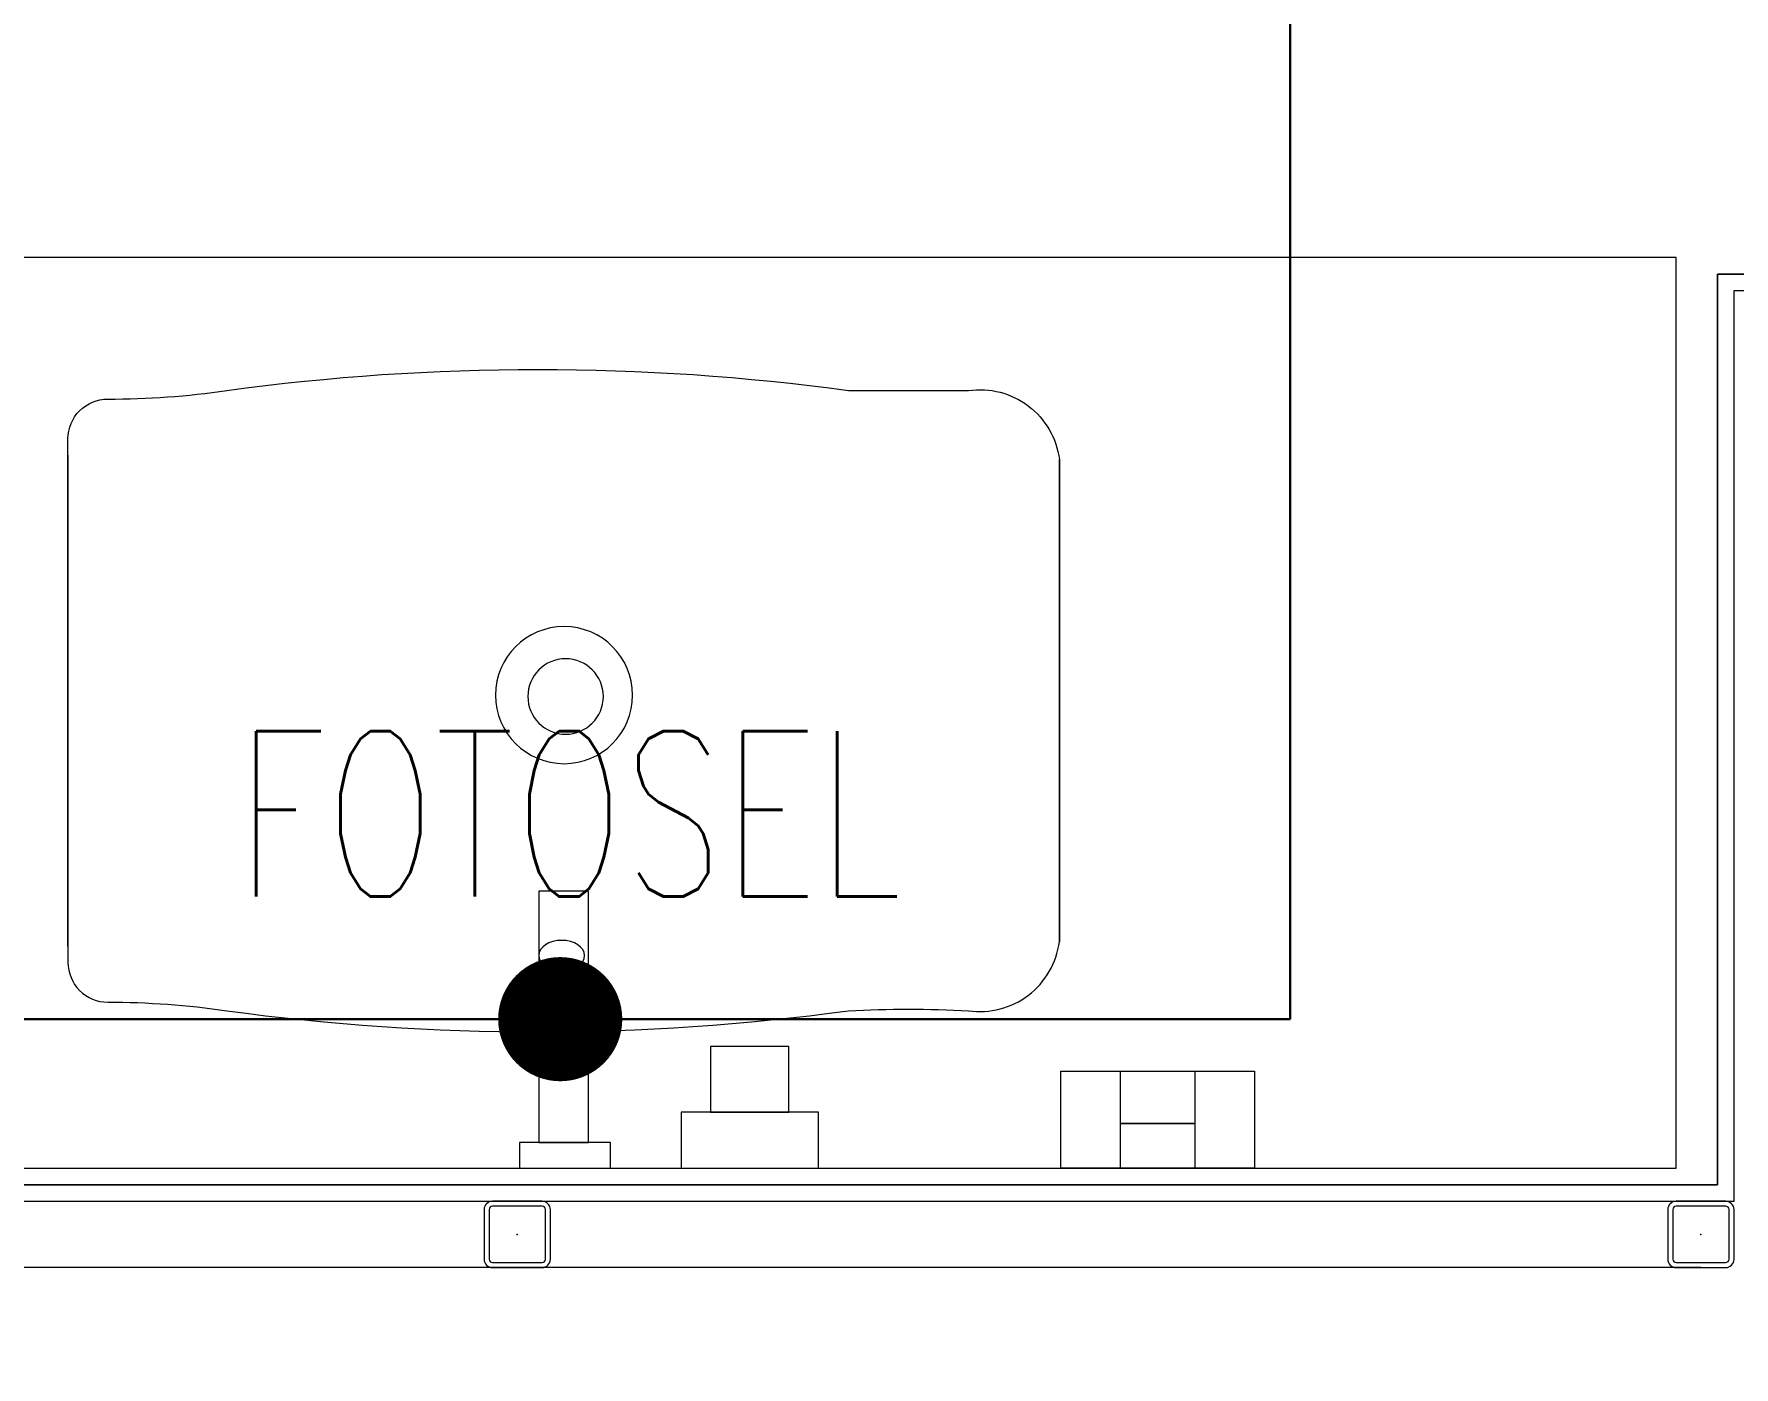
# Model space of a CAD drawing. Extents: x -1439 to 23780, y -1362 to 4476.
# Drawn here: x 14235.8 to 14338.5, y 2619 to 2699.5 of the extents above; entities that cross this region are included whole.
import ezdxf

# ---------------------------------------------------------------- set-up
doc = ezdxf.new("R2010")
doc.units = 0
doc.header["$MEASUREMENT"] = 0
doc.layers.get('0').update_dxf_attribs({"color": 9, "lineweight": 9})
for name, color, linetype, lineweight in [('Audi$0$05V', 8, 'Continuous', 9), ('Audi$0$06D', 8, 'Continuous', 9), ('Audi$0$10', 8, 'Continuous', 9), ('Audi$0$11', 8, 'Continuous', 9), ('Audi$0$35', 8, 'Continuous', 9), ('E-DATA BAGLATI UCU', 7, 'Continuous', 30), ('E-KABLO', 7, 'Continuous', 30), ('E-YAZI', 7, 'Continuous', 30)]:
    doc.layers.add(name, color=color, linetype=linetype, lineweight=lineweight)
doc.styles.add('E-YAZI', font='txttw.shx')

# ---------------------------------------------------------------- blocks, each defined once
blk = doc.blocks.new('Audi$0$sıvı sabunluk plan')
for points in [[(5.85, 1.3), (0, 1.3), (0, 13), (5.85, 13), (5.85, 1.3)], [(3.15, 4.9), (0, 4.9), (0, 9.4), (3.15, 9.4), (3.15, 4.9)], [(5.85, 4.9), (3.15, 4.9), (3.15, 9.4), (5.85, 9.4), (5.85, 4.9)]]:
    blk.add_lwpolyline(points)
blk = doc.blocks.new('Audi$0$LAVABO BATARYA PLAN')
at = {"layer": 'Audi$0$05V'}
for points in [[(0, 0), (5.5, 0), (5.5, -1.56), (0, -1.56)], [(9.77, 0), (18.07, 0), (18.07, -3.39), (9.77, -3.39)], [(1.18, -1.56), (4.18, -1.56), (4.18, -16.74), (1.18, -16.74)], [(11.55, -3.39), (16.28, -3.39), (16.28, -7.35), (11.55, -7.35)]]:
    blk.add_lwpolyline(points, close=True, dxfattribs=at)
blk = doc.blocks.new('Audi$0$Group-398-1')
at = {"lineweight": 0, "flags": 128}
blk.add_lwpolyline([(384774.0706, 69367.6054), (384774.0706, 69368.1554), (384775.4706, 69368.1554), (384775.4706, 69367.6054)], close=True, dxfattribs=at)
blk.add_lwpolyline([(384775.4706, 69367.6054), (384774.0706, 69367.6054), (384774.0706, 69368.1554), (384775.4706, 69368.1554)], close=True)
for points in [[(384775.042, 69367.7395), (384775.042, 69368.0459, 0.414214), (384775.018, 69368.0699, -0.035809), (384774.946, 69368.0751, 0.067889), (384774.5706, 69368.0751, -0.002456), (384774.498, 69368.0751, 0.418149), (384774.4431, 69368.0334), (384774.4431, 69367.7422)], [(384775.042, 69368.0361), (384775.042, 69367.7297, -0.414214), (384775.018, 69367.7057, 0.035809), (384774.946, 69367.7005, -0.067889), (384774.5706, 69367.7005, 0.025966), (384774.498, 69367.7005, -0.418149), (384774.4431, 69367.7422), (384774.4431, 69368.0334)]]:
    blk.add_lwpolyline(points, format="xyb")
for centre, radius in [((384774.7423, 69367.8911), 0.0414), ((384774.7414, 69367.8903), 0.0228)]:
    blk.add_circle(centre, radius)
blk.add_ellipse((384774.7438, 69367.7338), major_axis=(0.0138, 0), ratio=0.667081)
at = {"xscale": 0.01, "yscale": 0.01, "zscale": 0.01, "rotation": 180}
blk.add_blockref('Audi$0$LAVABO BATARYA PLAN', (384774.7693, 69367.6054), dxfattribs=at)
at = {"layer": 'Audi$0$05V', "extrusion": (0, 0, -1), "xscale": 0.01, "yscale": 0.01, "zscale": -0.01, "rotation": 270}
blk.add_blockref('Audi$0$sıvı sabunluk plan', (-384774.4553, 69367.6639), dxfattribs=at)
blk = doc.blocks.new('Audi$0$Prf-40x40')
for points in [[(1.5, -2), (-1.5, -2, -0.414214), (-2, -1.5), (-2, 1.5, -0.414214), (-1.5, 2), (1.5, 2, -0.414214), (2, 1.5), (2, -1.5, -0.414214)], [(1.5, -1.7), (-1.5, -1.7, -0.414214), (-1.7, -1.5), (-1.7, 1.5, -0.414214), (-1.5, 1.7), (1.5, 1.7, -0.414214), (1.7, 1.5), (1.7, -1.5, -0.414214)]]:
    blk.add_lwpolyline(points, format="xyb", close=True)
at = {"color": 252}
blk.add_point((0, 0), dxfattribs=at)
blk = doc.blocks.new('Audi$0$p-2. kat planı')
at = {"layer": 'Audi$0$06D'}
blk.add_lwpolyline([(14336.5, 2625), (14193.5, 2625)], dxfattribs=at)
at = {"layer": 'Audi$0$11'}
for points in [[(14470.5, 2605), (14347.5, 2605), (14347.5, 2555), (14337.5, 2555), (14337.5, 2610), (14192.5, 2610), (14192.5, 2540), (14182.5, 2540), (14182.5, 2700), (14192.5, 2700), (14192.5, 2630), (14337.5, 2630), (14337.5, 2685), (14347.5, 2685), (14347.5, 2635), (14470.5, 2635)], [(14470.5, 2606), (14346.5, 2606), (14346.5, 2556), (14338.5, 2556), (14338.5, 2611), (14191.5, 2611), (14191.5, 2541), (14183.5, 2541), (14183.5, 2699), (14191.5, 2699), (14191.5, 2629), (14338.5, 2629), (14338.5, 2684), (14346.5, 2684), (14346.5, 2634), (14470.5, 2634)]]:
    blk.add_lwpolyline(points, dxfattribs=at)
at = {"layer": 'Audi$0$10', "xscale": -1, "rotation": 180}
for p in [(14265, 2627), (14336.5, 2627)]:
    blk.add_blockref('Audi$0$Prf-40x40', p, dxfattribs=at)

msp = doc.modelspace()

# ---------------------------------------------------------------- linework, layer by layer
at = {"layer": 'Audi$0$35'}
msp.add_lwpolyline([(14192.5, 2630), (14192.5, 2700), (14182.5, 2700), (14182.5, 2790), (14192.5, 2790), (14192.5, 2803), (14470.5, 2803), (14470.5, 2635), (14347.5, 2635), (14347.5, 2685), (14337.5, 2685), (14337.5, 2630)], close=True, dxfattribs=at)
at = {"layer": 'E-DATA BAGLATI UCU', "color": 4, "const_width": 3.75}
msp.add_lwpolyline([(14269.47, 2640, -1), (14265.72, 2640, -1)], format="xyb", close=True, dxfattribs=at)
at = {"layer": 'E-KABLO', "color": 6, "ltscale": 40}
for p, q in [((14311.69, 2791.07), (14311.69, 2640)), ((14267.59, 2640), (14213.43, 2640)), ((14267.59, 2640), (14311.69, 2640))]:
    msp.add_line(p, q, dxfattribs=at)

# ---------------------------------------------------------------- block references
msp.add_blockref('Audi$0$p-2. kat planı', (0, 0))
at = {"layer": 'Audi$0$05V', "xscale": -100, "yscale": 100, "zscale": 100}
msp.add_blockref('Audi$0$Group-398-1', (38491742.06, -6934129.54), dxfattribs=at)

# ---------------------------------------------------------------- texts
at = {"layer": 'E-YAZI', "color": 3, "style": 'E-YAZI', "width": 0.7}
msp.add_text('FOTOSEL', height=10, dxfattribs=at).set_placement((14248.03, 2647.4))

doc.saveas('drawing.dxf')
